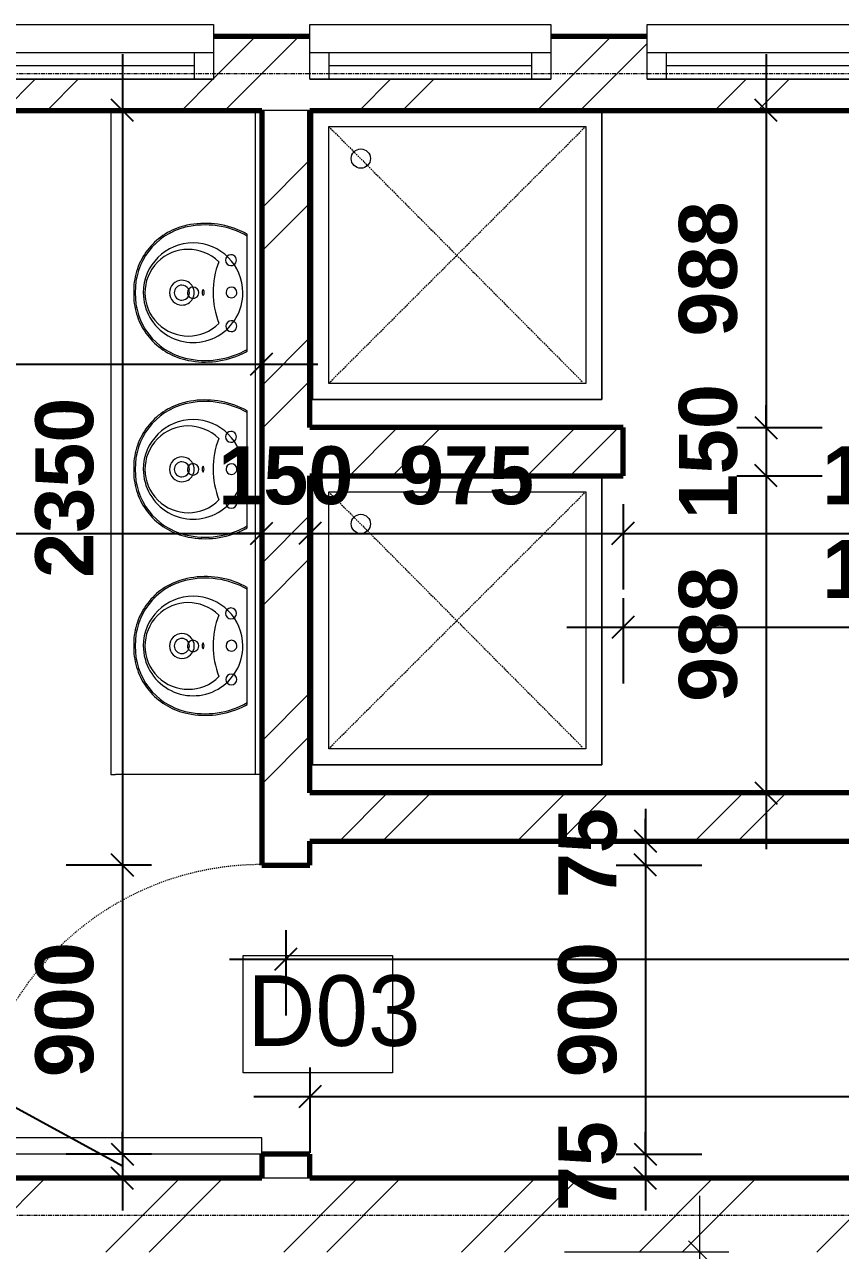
# Model space of a CAD drawing. Header units: inches. Extents: x 22 to 382261, y 22 to 371281.
# Drawn here: x 142345 to 144884, y 217997 to 221814 of the extents above; entities that cross this region are included whole.
import ezdxf

# ---------------------------------------------------------------- set-up
doc = ezdxf.new("R2010")
doc.units = ezdxf.units.IN
doc.header["$MEASUREMENT"] = 0
for name, pattern in [('Dash', [6.35, 3.175, -3.175]), ('Grid Line 1_2_', [22.225, 12.7, -3.175, 3.175, -3.175]), ('Hidden', [7.14375, 4.7625, -2.38125])]:
    doc.linetypes.add(name, pattern=pattern)
for name, color, linetype, lineweight in [('A-ANNO-DIMS', 211, 'Continuous', 9), ('A-DOOR', 31, 'Continuous', 9), ('A-DOOR-HDLN', 31, 'Dash', 9), ('A-DOOR-IDEN', 31, 'Continuous', 9), ('A-FLOR', 192, 'Continuous', 9), ('A-GLAZ', 151, 'Continuous', 9), ('A-GLAZ-SILL', 1, 'Continuous', 9), ('A-WALL', 113, 'Continuous', 9), ('A-WALL-PATT', 111, 'Continuous', 9), ('I-FURN', 30, 'Continuous', 9), ('I-WALL', 2, 'Continuous', 9), ('P-SANR-FIXT', 6, 'Continuous', 9), ('S-GRID', 1, 'Continuous', 9)]:
    doc.layers.add(name, color=color, linetype=linetype, lineweight=lineweight)
doc.styles.add('Arial_B_1', font='arialbd.ttf', dxfattribs={"height": 180.555556})
doc.styles.add('Arial_B_2', font='arialbd.ttf', dxfattribs={"height": 270.833333})
doc.styles.add('Tw Cen MT Condensed', font='TCCM____.TTF', dxfattribs={"height": 1.35})
doc.dimstyles.new('1', dxfattribs={"dimscale": 304.8, "dimtxt": 178.545395, "dimasz": 0.227865, "dimexe": 0.574147, "dimexo": 0.0625, "dimgap": 0.287073, "dimtad": 1, "dimdec": 0, "dimzin": 0, "dimdsep": 46, "dimtxsty": 'Arial_B_1', "dimblk1": 'OBLIQUE', "dimblk2": 'OBLIQUE', "dimsah": 1, "dimcen": 0.09, "dimdle": 0.574147, "dimazin": 0, "dimtfac": 1, "dimtdec": 4, "dimtix": 1, "dimtmove": 0, "dimatfit": 3, "dimfxl": 0.574147, "dimfxlon": 1, "dimtvp": 1, "dimtolj": 1, "dimtzin": 0, "dimarcsym": 2})
doc.dimstyles.new('1_1', dxfattribs={"dimscale": 304.8, "dimtxt": 178.545395, "dimasz": 0.227865, "dimexe": 0.574147, "dimexo": 0.0625, "dimgap": 0.287073, "dimtad": 1, "dimdec": 0, "dimzin": 0, "dimdsep": 46, "dimtxsty": 'Arial_B_1', "dimblk1": 'OBLIQUE', "dimblk2": 'OBLIQUE', "dimsah": 1, "dimcen": 0.09, "dimdle": 0.574147, "dimazin": 0, "dimtfac": 1, "dimtdec": 4, "dimtix": 1, "dimtmove": 1, "dimatfit": 3, "dimfxl": 0.574147, "dimfxlon": 1, "dimtvp": 1, "dimtolj": 1, "dimtzin": 0, "dimarcsym": 2})
doc.dimstyles.new('2_2', dxfattribs={"dimscale": 304.8, "dimtxt": 267.818092, "dimasz": 0.227865, "dimexe": 1.377953, "dimexo": 0.0625, "dimgap": 0.287073, "dimtad": 1, "dimdec": 0, "dimzin": 0, "dimdsep": 46, "dimtxsty": 'Arial_B_2', "dimblk1": 'OBLIQUE', "dimblk2": 'OBLIQUE', "dimsah": 1, "dimcen": 0.09, "dimdle": 0.574147, "dimazin": 0, "dimtfac": 1, "dimtdec": 4, "dimtix": 1, "dimtmove": 0, "dimatfit": 3, "dimfxl": 0.574147, "dimfxlon": 1, "dimtvp": 1, "dimtolj": 1, "dimtzin": 0, "dimlwd": 18, "dimlwe": 18, "dimarcsym": 2})
pattern_1 = [(45, (139676.7, 209538.6), (-276.592, 276.592), []), (45, (139676.7, 209957.7), (-276.592, 276.592), [])]

# ---------------------------------------------------------------- blocks, each defined once
blk = doc.blocks.new('Windows_Sgl_Plain - 750 by 600-438113-01-GROUND FLOOR DIM- PART B')
at = {"layer": 'A-GLAZ'}
for p, q in [((-375, 9.5), (375, 9.5)), ((-375, -161), (-375, 9.5)), ((375, 9.5), (-375, 9.5)), ((-315, -73.5), (-315, 9.5)), ((315, 9.5), (315, -73.5)), ((375, 9.5), (375, -161)), ((-375, -73.5), (-375, -25.5)), ((-315, -32), (315, -32)), ((375, -25.5), (375, -73.5)), ((375, -73.5), (-375, -73.5)), ((375, -161), (-375, -161))]:
    blk.add_line(p, q, dxfattribs=at)
at = {"layer": 'A-GLAZ-SILL'}
for p, q in [((-375, -161), (-375, -124.7)), ((375, -124.7), (375, -161)), ((375, -161), (-375, -161))]:
    blk.add_line(p, q, dxfattribs=at)
blk = doc.blocks.new('M_Single-Flush - 900 by 2101 DO3 LOBBY-944279-01-GROUND FLOOR DIM- PART B')
at = {"layer": 'A-DOOR', "lineweight": 18}
for p, q in [((450, -75), (399, -75)), ((399, -75), (399, -975.2)), ((450, -75), (450, -975.2)), ((450, -975.2), (399, -975.2))]:
    blk.add_line(p, q, dxfattribs=at)
at = {"layer": 'A-DOOR-HDLN'}
blk.add_arc((450, -75), 901.7, 180, 266.7576, dxfattribs=at)
blk = doc.blocks.new('Shower Tray _1_ - 900 x 1200mm Wide 2-374399-01-GROUND FLOOR DIM- PART B')
at = {"layer": 'P-SANR-FIXT'}
for p, q in [((-450, 450), (-450, -450)), ((450, 450), (-450, 450)), ((-450, -450), (-450, 450)), ((-450, 450), (450, 450)), ((450, -450), (450, 450)), ((450, 450), (450, -450)), ((-400, -400), (-400, 400)), ((-400, 400), (400, 400)), ((400, 400), (400, -400)), ((400, -400), (-400, -400)), ((-450, -450), (450, -450)), ((450, -450), (-450, -450))]:
    blk.add_line(p, q, dxfattribs=at)
at = {"layer": 'P-SANR-FIXT', "linetype": 'Hidden'}
for p, q in [((-400, -400), (400, 400)), ((-400, 400), (389.3, -394.7))]:
    blk.add_line(p, q, dxfattribs=at)
at = {"layer": 'P-SANR-FIXT'}
blk.add_circle((-300, 300), 30, dxfattribs=at)
blk = doc.blocks.new('Basins w Vanity Unit _UK_ - Basins w Vanity Unit _UK_-895317-01-GROUND FLOOR DIM- PART B')
at = {"layer": 'I-FURN'}
for p, q in [((-713.6, 0), (-713.6, -405)), ((-713.6, -20), (-713.6, 0)), ((1353.9, 0), (-713.6, 0)), ((-713.6, 0), (1353.9, 0)), ((1353.9, 0), (1353.9, -20)), ((-713.6, -455), (-713.6, -20)), ((-713.6, -20), (1353.9, -20)), ((1353.9, -20), (1353.9, -455)), ((-322.7, -45), (-323.7, -45)), ((31.4, -45), (30.4, -45)), ((227.3, -45), (226.3, -45)), ((581.4, -45), (580.4, -45)), ((777.3, -45), (776.3, -45)), ((1131.4, -45), (1130.4, -45)), ((-713.6, -405), (-713.6, -450)), ((-713.6, -450), (-713.6, -469.5)), ((-713.6, -455), (-713.6, -458.9)), ((1353.9, -470), (1353.9, -455)), ((-713.6, -458.9), (-713.6, -462.5)), ((-713.6, -462.5), (-713.6, -465.6)), ((-713.6, -465.6), (-713.6, -468)), ((-713.6, -468), (-713.6, -469.5)), ((-713.6, -469.5), (-713.6, -470)), ((-713.6, -470), (1353.9, -470))]:
    blk.add_line(p, q, dxfattribs=at)
at = {"layer": 'I-FURN', "flags": 128}
for points in [[(-328.2, -45), (-333.3, -54.5), (-337.9, -64.2), (-342.2, -74.1), (-346.1, -84.2), (-349.5, -94.4), (-352.6, -104.7), (-355.2, -115.2), (-357.4, -125.7), (-359.2, -136.3), (-360.6, -147), (-361.5, -157.7), (-362, -168.5), (-362.1, -179.3), (-361.7, -190), (-361, -200.8), (-359.7, -211.5), (-358.1, -222.1), (-356, -232.7), (-354.5, -239.2)], [(62.3, -239.2), (64.6, -228.7), (66.5, -218.1), (68, -207.5), (69, -196.7), (69.7, -186), (69.8, -175.2), (69.6, -164.4), (68.9, -153.7), (67.8, -143), (66.3, -132.3), (64.4, -121.7), (62, -111.2), (59.2, -100.8), (56, -90.5), (52.4, -80.4), (48.4, -70.4), (44, -60.6), (39.2, -50.9), (36, -45)], [(221.8, -45), (216.7, -54.5), (212.1, -64.2), (207.8, -74.1), (203.9, -84.2), (200.5, -94.4), (197.4, -104.7), (194.8, -115.2), (192.6, -125.7), (190.8, -136.3), (189.4, -147), (188.5, -157.7), (188, -168.5), (187.9, -179.3), (188.3, -190), (189, -200.8), (190.3, -211.5), (191.9, -222.1), (194, -232.7), (195.5, -239.2)], [(612.3, -239.2), (614.6, -228.7), (616.5, -218.1), (618, -207.5), (619, -196.7), (619.7, -186), (619.8, -175.2), (619.6, -164.4), (618.9, -153.7), (617.8, -143), (616.3, -132.3), (614.4, -121.7), (612, -111.2), (609.2, -100.8), (606, -90.5), (602.4, -80.4), (598.4, -70.4), (594, -60.6), (589.2, -50.9), (586, -45)], [(771.8, -45), (766.7, -54.5), (762.1, -64.2), (757.8, -74.1), (753.9, -84.2), (750.5, -94.4), (747.4, -104.7), (744.8, -115.2), (742.6, -125.7), (740.8, -136.3), (739.4, -147), (738.5, -157.7), (738, -168.5), (737.9, -179.3), (738.3, -190), (739, -200.8), (740.3, -211.5), (741.9, -222.1), (744, -232.7), (745.5, -239.2)], [(1162.3, -239.2), (1164.6, -228.7), (1166.5, -218.1), (1168, -207.5), (1169, -196.7), (1169.7, -186), (1169.8, -175.2), (1169.6, -164.4), (1168.9, -153.7), (1167.8, -143), (1166.3, -132.3), (1164.4, -121.7), (1162, -111.2), (1159.2, -100.8), (1156, -90.5), (1152.4, -80.4), (1148.4, -70.4), (1144, -60.6), (1139.2, -50.9), (1136, -45)], [(-354.5, -239.2), (-352.4, -247.3), (-350, -255.3), (-347.2, -263.1), (-344.1, -270.9), (-340.7, -278.5), (-337, -286), (-333.1, -293.3), (-328.8, -300.5), (-324.2, -307.4), (-319.4, -314.2), (-314.3, -320.8), (-309, -327.2), (-303.4, -333.4), (-297.5, -339.3), (-291.4, -345), (-285.1, -350.5), (-278.6, -355.7), (-271.9, -360.6), (-265, -365.2), (-257.9, -369.6), (-250.6, -373.7), (-243.2, -377.5), (-235.6, -381), (-227.9, -384.2), (-220.1, -387.1), (-212.2, -389.6), (-204.1, -391.9), (-196, -393.8), (-187.9, -395.4), (-179.6, -396.7), (-171.3, -397.6), (-163, -398.2), (-154.7, -398.5), (-146.4, -398.4), (-146.1, -398.4)], [(-146.1, -398.4), (-137.8, -398.5), (-129.5, -398.2), (-121.2, -397.6), (-112.9, -396.7), (-104.6, -395.4), (-96.5, -393.9), (-88.3, -391.9), (-80.3, -389.7), (-72.4, -387.1), (-64.6, -384.3), (-56.9, -381.1), (-49.3, -377.6), (-41.9, -373.8), (-34.6, -369.7), (-27.5, -365.4), (-20.6, -360.7), (-13.9, -355.8), (-7.3, -350.6), (-1, -345.2), (5.1, -339.5), (10.9, -333.5), (16.5, -327.4), (21.9, -321), (27, -314.4), (31.8, -307.6), (36.4, -300.6), (40.7, -293.5), (44.7, -286.2), (48.4, -278.7), (51.8, -271.1), (54.8, -263.3), (57.6, -255.5), (60.1, -247.5), (62.2, -239.5), (62.3, -239.2)], [(195.5, -239.2), (197.6, -247.3), (200, -255.3), (202.8, -263.1), (205.9, -270.9), (209.3, -278.5), (213, -286), (216.9, -293.3), (221.2, -300.5), (225.8, -307.4), (230.6, -314.2), (235.7, -320.8), (241, -327.2), (246.6, -333.4), (252.5, -339.3), (258.6, -345), (264.9, -350.5), (271.4, -355.7), (278.1, -360.6), (285, -365.2), (292.1, -369.6), (299.4, -373.7), (306.8, -377.5), (314.4, -381), (322.1, -384.2), (329.9, -387.1), (337.8, -389.6), (345.9, -391.9), (354, -393.8), (362.1, -395.4), (370.4, -396.7), (378.7, -397.6), (387, -398.2), (395.3, -398.5), (403.6, -398.4), (403.9, -398.4)], [(403.9, -398.4), (412.2, -398.5), (420.5, -398.2), (428.8, -397.6), (437.1, -396.7), (445.4, -395.4), (453.5, -393.9), (461.7, -391.9), (469.7, -389.7), (477.6, -387.1), (485.4, -384.3), (493.1, -381.1), (500.7, -377.6), (508.1, -373.8), (515.4, -369.7), (522.5, -365.4), (529.4, -360.7), (536.1, -355.8), (542.7, -350.6), (549, -345.2), (555.1, -339.5), (560.9, -333.5), (566.5, -327.4), (571.9, -321), (577, -314.4), (581.8, -307.6), (586.4, -300.6), (590.7, -293.5), (594.7, -286.2), (598.4, -278.7), (601.8, -271.1), (604.8, -263.3), (607.6, -255.5), (610.1, -247.5), (612.2, -239.5), (612.3, -239.2)], [(745.5, -239.2), (747.6, -247.3), (750, -255.3), (752.8, -263.1), (755.9, -270.9), (759.3, -278.5), (763, -286), (766.9, -293.3), (771.2, -300.5), (775.8, -307.4), (780.6, -314.2), (785.7, -320.8), (791, -327.2), (796.6, -333.4), (802.5, -339.3), (808.6, -345), (814.9, -350.5), (821.4, -355.7), (828.1, -360.6), (835, -365.2), (842.1, -369.6), (849.4, -373.7), (856.8, -377.5), (864.4, -381), (872.1, -384.2), (879.9, -387.1), (887.8, -389.6), (895.9, -391.9), (904, -393.8), (912.1, -395.4), (920.4, -396.7), (928.7, -397.6), (937, -398.2), (945.3, -398.5), (953.6, -398.4), (953.9, -398.4)], [(953.9, -398.4), (962.2, -398.5), (970.5, -398.2), (978.8, -397.6), (987.1, -396.7), (995.4, -395.4), (1003.5, -393.9), (1011.7, -391.9), (1019.7, -389.7), (1027.6, -387.1), (1035.4, -384.3), (1043.1, -381.1), (1050.7, -377.6), (1058.1, -373.8), (1065.4, -369.7), (1072.5, -365.4), (1079.4, -360.7), (1086.1, -355.8), (1092.7, -350.6), (1099, -345.2), (1105.1, -339.5), (1110.9, -333.5), (1116.5, -327.4), (1121.9, -321), (1127, -314.4), (1131.8, -307.6), (1136.4, -300.6), (1140.7, -293.5), (1144.7, -286.2), (1148.4, -278.7), (1151.8, -271.1), (1154.8, -263.3), (1157.6, -255.5), (1160.1, -247.5), (1162.2, -239.5), (1162.3, -239.2)]]:
    blk.add_lwpolyline(points, dxfattribs=at)
at = {"layer": 'I-FURN'}
for centre, radius, start, end in [((-92.8, -175.8), 264.4, 150.3649, 193.6351), ((-146.1, -213.6), 155, 90, 270), ((-146.1, -213.6), 155, 270, 90), ((-199.5, -175.8), 264.4, 346.3649, 29.6351), ((457.2, -175.8), 264.4, 150.3649, 193.6351), ((403.9, -213.6), 155, 90, 270), ((403.9, -213.6), 155, 270, 90), ((350.5, -175.8), 264.4, 346.3649, 29.6351), ((1007.2, -175.8), 264.4, 150.3649, 193.6351), ((953.9, -213.6), 155, 90, 270), ((953.9, -213.6), 155, 270, 90), ((900.5, -175.8), 264.4, 346.3649, 29.6351), ((-146.1, -213.6), 17.7, 90, 270), ((-146.1, -213.6), 17.7, 270, 90), ((403.9, -213.6), 17.7, 90, 270), ((403.9, -213.6), 17.7, 270, 90), ((953.9, -213.6), 17.7, 90, 270), ((953.9, -213.6), 17.7, 270, 90), ((-152, -190.1), 203.5, 193.6351, 271.6558), ((-140.3, -190.1), 203.5, 268.3442, 346.3649), ((398, -190.1), 203.5, 193.6351, 271.6558), ((409.7, -190.1), 203.5, 268.3442, 346.3649), ((948, -190.1), 203.5, 193.6351, 271.6558), ((959.7, -190.1), 203.5, 268.3442, 346.3649), ((-152, -190.1), 203.5, 205.1998, 208.0785), ((-140.3, -190.1), 203.5, 331.9223, 334.8009), ((398, -190.1), 203.5, 205.1998, 208.0785), ((409.7, -190.1), 203.5, 331.9223, 334.8009), ((948, -190.1), 203.5, 205.1998, 208.0785), ((959.7, -190.1), 203.5, 331.9223, 334.8009), ((-152, -190.1), 203.5, 231.2065, 234.0851), ((-140.3, -190.1), 203.5, 305.9156, 308.7943), ((398, -190.1), 203.5, 231.2065, 234.0851), ((409.7, -190.1), 203.5, 305.9156, 308.7943), ((948, -190.1), 203.5, 231.2065, 234.0851), ((959.7, -190.1), 203.5, 305.9156, 308.7943), ((-152, -190.1), 203.5, 257.2131, 260.0918), ((-140.3, -190.1), 203.5, 279.909, 282.7876), ((398, -190.1), 203.5, 257.2131, 260.0918), ((409.7, -190.1), 203.5, 279.909, 282.7876), ((948, -190.1), 203.5, 257.2131, 260.0918), ((959.7, -190.1), 203.5, 279.909, 282.7876)]:
    blk.add_arc(centre, radius, start, end, dxfattribs=at)
for points, knots in [([(-323.7, -45), (-324.3, -45), (-325.3, -45), (-326.4, -45), (-327.2, -45), (-327.7, -45), (-328, -45), (-328.1, -45), (-328.1, -45)], [-1, -1, -1, -1, -0.75, -0.625, -0.5, -0.375, -0.3125, -0.25, -0.25, -0.25, -0.25]), ([(35.9, -45), (35.8, -45), (35.7, -45), (35.4, -45), (34.9, -45), (34.2, -45), (33, -45), (32, -45), (31.4, -45)], [-0.75, -0.75, -0.75, -0.75, -0.6875, -0.625, -0.5, -0.375, -0.25, 0, 0, 0, 0]), ([(226.3, -45), (225.7, -45), (224.7, -45), (223.6, -45), (222.8, -45), (222.3, -45), (222, -45), (221.9, -45), (221.9, -45)], [-1, -1, -1, -1, -0.75, -0.625, -0.5, -0.375, -0.3125, -0.25, -0.25, -0.25, -0.25]), ([(585.9, -45), (585.8, -45), (585.7, -45), (585.4, -45), (584.9, -45), (584.2, -45), (583, -45), (582, -45), (581.4, -45)], [-0.75, -0.75, -0.75, -0.75, -0.6875, -0.625, -0.5, -0.375, -0.25, 0, 0, 0, 0]), ([(776.3, -45), (775.7, -45), (774.7, -45), (773.6, -45), (772.8, -45), (772.3, -45), (772, -45), (771.9, -45), (771.9, -45)], [-1, -1, -1, -1, -0.75, -0.625, -0.5, -0.375, -0.3125, -0.25, -0.25, -0.25, -0.25]), ([(1135.9, -45), (1135.8, -45), (1135.7, -45), (1135.4, -45), (1134.9, -45), (1134.2, -45), (1133, -45), (1132, -45), (1131.4, -45)], [-0.75, -0.75, -0.75, -0.75, -0.6875, -0.625, -0.5, -0.375, -0.25, 0, 0, 0, 0]), ([(-146.1, -394.4), (-146.1, -395), (-146.1, -396.3), (-146.1, -397.7), (-146.1, -398.3), (-146.1, -398.4), (-146.1, -398.4)], [-1, -1, -1, -1, -0.75, -0.5, -0.25, -0.1429354, -0.1429354, -0.1429354, -0.1429354]), ([(403.9, -394.4), (403.9, -395), (403.9, -396.3), (403.9, -397.7), (403.9, -398.3), (403.9, -398.4), (403.9, -398.4)], [-1, -1, -1, -1, -0.75, -0.5, -0.25, -0.1429354, -0.1429354, -0.1429354, -0.1429354]), ([(953.9, -394.4), (953.9, -395), (953.9, -396.3), (953.9, -397.7), (953.9, -398.3), (953.9, -398.4), (953.9, -398.4)], [-1, -1, -1, -1, -0.75, -0.5, -0.25, -0.1429354, -0.1429354, -0.1429354, -0.1429354])]:
    blk.add_open_spline(points, degree=3, knots=knots, dxfattribs=at)
for points in [[(-146.1, -398.4), (-146.1, -398.4), (-146.1, -398.4), (-146.1, -398.3)], [(403.9, -398.4), (403.9, -398.4), (403.9, -398.4), (403.9, -398.3)], [(953.9, -398.4), (953.9, -398.4), (953.9, -398.4), (953.9, -398.3)]]:
    blk.add_open_spline(points, degree=3, dxfattribs=at)
at = {"layer": 'P-SANR-FIXT'}
for p, q in [((35.9, -45), (-325.2, -45)), ((585.9, -45), (224.8, -45)), ((1135.9, -45), (774.8, -45))]:
    blk.add_line(p, q, dxfattribs=at)
for centre, radius, start, end in [((-247.4, -95.7), 17, 360, 180), ((-247.4, -95.7), 17, 180, 360), ((-146.9, -94.2), 16.8, 90, 270), ((-146.9, -94.2), 16.8, 270, 90), ((-41.8, -94.7), 17, 360, 180), ((-41.8, -94.7), 17, 180, 360), ((302.6, -95.7), 17, 360, 180), ((302.6, -95.7), 17, 180, 360), ((403.1, -94.2), 16.8, 90, 270), ((403.1, -94.2), 16.8, 270, 90), ((508.2, -94.7), 17, 0, 180), ((508.2, -94.7), 17, 180, 360), ((852.6, -95.7), 17, 0, 180), ((852.6, -95.7), 17, 180, 360), ((953.1, -94.2), 16.8, 90, 270), ((953.1, -94.2), 16.8, 270, 90), ((1058.2, -94.7), 17, 0, 180), ((1058.2, -94.7), 17, 180, 360), ((-146.1, -228.6), 135, 135.4629, 45.0556), ((-147.7, 115.3), 266.6, 249.1986, 291.3199), ((403.9, -228.6), 135, 135.4629, 45.0556), ((402.3, 115.3), 266.6, 249.1986, 291.3199), ((953.9, -228.6), 135, 135.4629, 45.0556), ((952.3, 115.3), 266.6, 249.1986, 291.3199), ((-146.1, -248.6), 38.6, 360, 180), ((-146.1, -248.6), 23.5, 360, 180), ((403.9, -248.6), 38.6, 360, 180), ((403.9, -248.6), 23.5, 360, 180), ((953.9, -248.6), 38.6, 0, 180), ((953.9, -248.6), 23.5, 0, 180), ((-146.1, -248.6), 38.6, 180, 360), ((-146.1, -248.6), 23.5, 180, 360), ((403.9, -248.6), 38.6, 180, 360), ((403.9, -248.6), 23.5, 180, 360), ((953.9, -248.6), 38.6, 180, 360), ((953.9, -248.6), 23.5, 180, 0)]:
    blk.add_arc(centre, radius, start, end, dxfattribs=at)
for centre, major_axis, start_param, end_param in [((-146.6, -182.4), (-9.08, 0), 3.141593, 6.283185), ((-146.6, -182.4), (9.08, 0), 3.141593, 6.283185), ((403.4, -182.4), (9.08, 0), 0, 3.141593), ((403.4, -182.4), (9.08, 0), 3.141593, 6.283185), ((953.4, -182.4), (9.08, 0), 0, 3.141593), ((953.4, -182.4), (9.08, 0), 3.141593, 6.283185)]:
    blk.add_ellipse(centre, major_axis=major_axis, ratio=0.332108, start_param=start_param, end_param=end_param, dxfattribs=at)
blk = doc.blocks.new('_Oblique')
at = {"color": 0, "linetype": 'ByBlock', "lineweight": -2}
blk.add_line((-0.5, -0.5), (0.5, 0.5), dxfattribs=at)
blk = doc.blocks.new('*D4798')
at = {"layer": 'A-ANNO-DIMS', "color": 0, "lineweight": -2, "transparency": 16777216}
for p, q in [((140312.9, 220847.8), (140312.9, 220581.9)), ((143082.9, 220847.8), (143082.9, 220581.9)), ((140137.9, 220756.9), (143257.9, 220756.9))]:
    blk.add_line(p, q, dxfattribs=at)
at = {"layer": 'Defpoints', "color": 0, "transparency": 16777216}
for p in [(140312.9, 220866.9), (143082.9, 220866.9), (143082.9, 220756.9)]:
    blk.add_point(p, dxfattribs=at)
at = {"layer": 'A-ANNO-DIMS', "color": 0, "lineweight": -2, "transparency": 16777216, "xscale": 69.45312499999999, "yscale": 69.45312499999999, "zscale": 69.45312499999999, "rotation": 180}
blk.add_blockref('_Oblique', (140312.9, 220756.9), dxfattribs=at)
at = {"layer": 'A-ANNO-DIMS', "color": 0, "lineweight": -2, "transparency": 16777216, "xscale": 69.45312499999999, "yscale": 69.45312499999999, "zscale": 69.45312499999999}
blk.add_blockref('_Oblique', (143082.9, 220756.9), dxfattribs=at)
at = {"layer": 'A-ANNO-DIMS', "color": 0, "transparency": 16777216, "insert": (141697.9, 220936.6), "char_height": 180.56, "width": 410.436, "attachment_point": 5, "style": 'Arial_B_1'}
blk.add_mtext('\\A1;2770', dxfattribs=at)
blk = doc.blocks.new('*D4799')
at = {"layer": 'A-ANNO-DIMS', "color": 0, "lineweight": -2, "transparency": 16777216}
for p, q in [((144207.9, 220028.5), (144207.9, 219762.6)), ((146007.9, 220028.5), (146007.9, 219762.6)), ((144032.9, 219937.6), (146182.9, 219937.6))]:
    blk.add_line(p, q, dxfattribs=at)
at = {"layer": 'Defpoints', "color": 0, "transparency": 16777216}
for p in [(144207.9, 220047.6), (146007.9, 220047.6), (146007.9, 219937.6)]:
    blk.add_point(p, dxfattribs=at)
at = {"layer": 'A-ANNO-DIMS', "color": 0, "lineweight": -2, "transparency": 16777216, "xscale": 69.45312499999999, "yscale": 69.45312499999999, "zscale": 69.45312499999999, "rotation": 180}
blk.add_blockref('_Oblique', (144207.9, 219937.6), dxfattribs=at)
at = {"layer": 'A-ANNO-DIMS', "color": 0, "lineweight": -2, "transparency": 16777216, "xscale": 69.45312499999999, "yscale": 69.45312499999999, "zscale": 69.45312499999999}
blk.add_blockref('_Oblique', (146007.9, 219937.6), dxfattribs=at)
at = {"layer": 'A-ANNO-DIMS', "color": 0, "transparency": 16777216, "insert": (145107.9, 220117.3), "char_height": 180.56, "width": 410.436, "attachment_point": 5, "style": 'Arial_B_1'}
blk.add_mtext('\\A1;1800', dxfattribs=at)
blk = doc.blocks.new('*D4837')
at = {"layer": 'A-ANNO-DIMS', "color": 0, "lineweight": 18, "transparency": 16777216}
for p, q in [((144445.8, 218166.8), (144445.8, 215421.8)), ((144536.7, 217991.8), (144025.8, 217991.8)), ((144536.7, 215596.8), (144025.8, 215596.8))]:
    blk.add_line(p, q, dxfattribs=at)
at = {"layer": 'Defpoints', "color": 0, "transparency": 16777216}
for p in [(144555.8, 217991.8), (144445.8, 215596.8), (144555.8, 215596.8)]:
    blk.add_point(p, dxfattribs=at)
at = {"layer": 'A-ANNO-DIMS', "color": 0, "lineweight": 18, "transparency": 16777216, "xscale": 69.45312499999999, "yscale": 69.45312499999999, "zscale": 69.45312499999999}
for p, rotation in [((144445.8, 217991.8), 90), ((144445.8, 215596.8), 270)]:
    blk.add_blockref('_Oblique', p, dxfattribs=dict(at, rotation=rotation))
at = {"layer": 'A-ANNO-DIMS', "color": 0, "lineweight": 18, "transparency": 16777216, "insert": (144219.9, 216794.3), "char_height": 270.83, "width": 615.654, "attachment_point": 5, "rotation": 90, "style": 'Arial_B_2'}
blk.add_mtext('\\A1;2395', dxfattribs=at)
blk = doc.blocks.new('M_Door Tag1 - M_Door Tag 2-910938-01-GROUND FLOOR DIM- PART B')
at = {"layer": 'A-DOOR-IDEN'}
for p, q in [((-1.206, 1.536), (3.019, 1.536)), ((-1.206, -1.791), (-1.206, 1.536)), ((3.019, 1.536), (3.019, -1.791)), ((3.019, -1.791), (-1.206, -1.791))]:
    blk.add_line(p, q, dxfattribs=at)
blk = doc.blocks.new('*D4716')
at = {"layer": 'A-ANNO-DIMS', "color": 0, "lineweight": -2, "transparency": 16777216}
for p, q in [((140312.9, 220320.7), (140312.9, 220054.8)), ((143082.9, 220320.7), (143082.9, 220054.8)), ((140137.9, 220229.8), (143257.9, 220229.8))]:
    blk.add_line(p, q, dxfattribs=at)
at = {"layer": 'Defpoints', "color": 0, "transparency": 16777216}
for p in [(140312.9, 220339.8), (143082.9, 220339.8), (143082.9, 220229.8)]:
    blk.add_point(p, dxfattribs=at)
at = {"layer": 'A-ANNO-DIMS', "color": 0, "lineweight": -2, "transparency": 16777216, "xscale": 69.45312499999999, "yscale": 69.45312499999999, "zscale": 69.45312499999999, "rotation": 180}
blk.add_blockref('_Oblique', (140312.9, 220229.8), dxfattribs=at)
at = {"layer": 'A-ANNO-DIMS', "color": 0, "lineweight": -2, "transparency": 16777216, "xscale": 69.45312499999999, "yscale": 69.45312499999999, "zscale": 69.45312499999999}
blk.add_blockref('_Oblique', (143082.9, 220229.8), dxfattribs=at)
at = {"layer": 'A-ANNO-DIMS', "color": 0, "transparency": 16777216, "insert": (141697.9, 220409.4), "char_height": 180.56, "width": 410.436, "attachment_point": 5, "style": 'Arial_B_1'}
blk.add_mtext('\\A1;2770', dxfattribs=at)
blk = doc.blocks.new('*D4717')
at = {"layer": 'A-ANNO-DIMS', "color": 0, "lineweight": -2, "transparency": 16777216}
for p, q in [((143082.9, 220320.7), (143082.9, 220054.8)), ((143232.9, 220320.7), (143232.9, 220054.8)), ((143082.9, 220229.8), (143013.4, 220229.8)), ((143082.9, 220229.8), (143232.9, 220229.8)), ((143232.9, 220229.8), (143302.3, 220229.8))]:
    blk.add_line(p, q, dxfattribs=at)
at = {"layer": 'Defpoints', "color": 0, "transparency": 16777216}
for p in [(143082.9, 220339.8), (143232.9, 220339.8), (143232.9, 220229.8)]:
    blk.add_point(p, dxfattribs=at)
at = {"layer": 'A-ANNO-DIMS', "color": 0, "lineweight": -2, "transparency": 16777216, "xscale": 69.45312499999999, "yscale": 69.45312499999999, "zscale": 69.45312499999999}
blk.add_blockref('_Oblique', (143082.9, 220229.8), dxfattribs=at)
at = {"layer": 'A-ANNO-DIMS', "color": 0, "lineweight": -2, "transparency": 16777216, "xscale": 69.45312499999999, "yscale": 69.45312499999999, "zscale": 69.45312499999999, "rotation": 180}
blk.add_blockref('_Oblique', (143232.9, 220229.8), dxfattribs=at)
at = {"layer": 'A-ANNO-DIMS', "color": 0, "transparency": 16777216, "insert": (143157.9, 220409.4), "char_height": 180.56, "width": 307.827, "attachment_point": 5, "style": 'Arial_B_1'}
blk.add_mtext('\\A1;150', dxfattribs=at)
blk = doc.blocks.new('*D4718')
at = {"layer": 'A-ANNO-DIMS', "color": 0, "lineweight": -2, "transparency": 16777216}
for p, q in [((143232.9, 220320.7), (143232.9, 220054.8)), ((144207.9, 220320.7), (144207.9, 220054.8)), ((143057.9, 220229.8), (144382.9, 220229.8))]:
    blk.add_line(p, q, dxfattribs=at)
at = {"layer": 'Defpoints', "color": 0, "transparency": 16777216}
for p in [(143232.9, 220339.8), (144207.9, 220339.8), (144207.9, 220229.8)]:
    blk.add_point(p, dxfattribs=at)
at = {"layer": 'A-ANNO-DIMS', "color": 0, "lineweight": -2, "transparency": 16777216, "xscale": 69.45312499999999, "yscale": 69.45312499999999, "zscale": 69.45312499999999, "rotation": 180}
blk.add_blockref('_Oblique', (143232.9, 220229.8), dxfattribs=at)
at = {"layer": 'A-ANNO-DIMS', "color": 0, "lineweight": -2, "transparency": 16777216, "xscale": 69.45312499999999, "yscale": 69.45312499999999, "zscale": 69.45312499999999}
blk.add_blockref('_Oblique', (144207.9, 220229.8), dxfattribs=at)
at = {"layer": 'A-ANNO-DIMS', "color": 0, "transparency": 16777216, "insert": (143720.4, 220409.5), "char_height": 180.56, "width": 307.827, "attachment_point": 5, "style": 'Arial_B_1'}
blk.add_mtext('\\A1;975', dxfattribs=at)
blk = doc.blocks.new('*D4719')
at = {"layer": 'A-ANNO-DIMS', "color": 0, "lineweight": -2, "transparency": 16777216}
for p, q in [((144207.9, 220320.7), (144207.9, 220054.8)), ((146007.9, 220320.7), (146007.9, 220054.8)), ((144032.9, 220229.8), (146182.9, 220229.8))]:
    blk.add_line(p, q, dxfattribs=at)
at = {"layer": 'Defpoints', "color": 0, "transparency": 16777216}
for p in [(144207.9, 220339.8), (146007.9, 220339.8), (146007.9, 220229.8)]:
    blk.add_point(p, dxfattribs=at)
at = {"layer": 'A-ANNO-DIMS', "color": 0, "lineweight": -2, "transparency": 16777216, "xscale": 69.45312499999999, "yscale": 69.45312499999999, "zscale": 69.45312499999999, "rotation": 180}
blk.add_blockref('_Oblique', (144207.9, 220229.8), dxfattribs=at)
at = {"layer": 'A-ANNO-DIMS', "color": 0, "lineweight": -2, "transparency": 16777216, "xscale": 69.45312499999999, "yscale": 69.45312499999999, "zscale": 69.45312499999999}
blk.add_blockref('_Oblique', (146007.9, 220229.8), dxfattribs=at)
at = {"layer": 'A-ANNO-DIMS', "color": 0, "transparency": 16777216, "insert": (145107.9, 220409.5), "char_height": 180.56, "width": 410.436, "attachment_point": 5, "style": 'Arial_B_1'}
blk.add_mtext('\\A1;1800', dxfattribs=at)
blk = doc.blocks.new('*D4726')
at = {"layer": 'A-ANNO-DIMS', "color": 0, "lineweight": -2, "transparency": 16777216}
for p, q in [((144652.7, 221721.8), (144652.7, 220384.3)), ((144743.7, 221546.8), (144477.7, 221546.8)), ((144561.8, 220559.3), (144827.7, 220559.3))]:
    blk.add_line(p, q, dxfattribs=at)
at = {"layer": 'Defpoints', "color": 0, "transparency": 16777216}
for p in [(144762.7, 221546.8), (144542.7, 220559.3), (144652.7, 220559.3)]:
    blk.add_point(p, dxfattribs=at)
at = {"layer": 'A-ANNO-DIMS', "color": 0, "lineweight": -2, "transparency": 16777216, "xscale": 69.45312499999999, "yscale": 69.45312499999999, "zscale": 69.45312499999999}
for p, rotation in [((144652.7, 221546.8), 90), ((144652.7, 220559.3), 270)]:
    blk.add_blockref('_Oblique', p, dxfattribs=dict(at, rotation=rotation))
at = {"layer": 'A-ANNO-DIMS', "color": 0, "transparency": 16777216, "insert": (144473, 221053), "char_height": 180.56, "width": 307.827, "attachment_point": 5, "rotation": 90, "style": 'Arial_B_1'}
blk.add_mtext('\\A1;988', dxfattribs=at)
blk = doc.blocks.new('*D4727')
at = {"layer": 'A-ANNO-DIMS', "color": 0, "lineweight": -2, "transparency": 16777216}
for p, q in [((144652.7, 220559.3), (144652.7, 220628.7)), ((144561.8, 220559.3), (144827.7, 220559.3)), ((144652.7, 220559.3), (144652.7, 220409.3)), ((144561.8, 220409.3), (144827.7, 220409.3)), ((144652.7, 220409.3), (144652.7, 220339.8))]:
    blk.add_line(p, q, dxfattribs=at)
at = {"layer": 'Defpoints', "color": 0, "transparency": 16777216}
for p in [(144542.7, 220559.3), (144542.7, 220409.3), (144652.7, 220409.3)]:
    blk.add_point(p, dxfattribs=at)
at = {"layer": 'A-ANNO-DIMS', "color": 0, "lineweight": -2, "transparency": 16777216, "xscale": 69.45312499999999, "yscale": 69.45312499999999, "zscale": 69.45312499999999}
for p, rotation in [((144652.7, 220559.3), 270), ((144652.7, 220409.3), 90)]:
    blk.add_blockref('_Oblique', p, dxfattribs=dict(at, rotation=rotation))
at = {"layer": 'A-ANNO-DIMS', "color": 0, "transparency": 16777216, "insert": (144473, 220484.3), "char_height": 180.56, "width": 307.827, "attachment_point": 5, "rotation": 90, "style": 'Arial_B_1'}
blk.add_mtext('\\A1;150', dxfattribs=at)
blk = doc.blocks.new('*D4728')
at = {"layer": 'A-ANNO-DIMS', "color": 0, "lineweight": -2, "transparency": 16777216}
for p, q in [((144652.7, 220584.3), (144652.7, 219246.8)), ((144561.8, 220409.3), (144827.7, 220409.3)), ((144743.7, 219421.8), (144477.7, 219421.8))]:
    blk.add_line(p, q, dxfattribs=at)
at = {"layer": 'Defpoints', "color": 0, "transparency": 16777216}
for p in [(144542.7, 220409.3), (144652.7, 219421.8), (144762.7, 219421.8)]:
    blk.add_point(p, dxfattribs=at)
at = {"layer": 'A-ANNO-DIMS', "color": 0, "lineweight": -2, "transparency": 16777216, "xscale": 69.45312499999999, "yscale": 69.45312499999999, "zscale": 69.45312499999999}
for p, rotation in [((144652.7, 220409.3), 90), ((144652.7, 219421.8), 270)]:
    blk.add_blockref('_Oblique', p, dxfattribs=dict(at, rotation=rotation))
at = {"layer": 'A-ANNO-DIMS', "color": 0, "transparency": 16777216, "insert": (144473, 219915.5), "char_height": 180.56, "width": 307.827, "attachment_point": 5, "rotation": 90, "style": 'Arial_B_1'}
blk.add_mtext('\\A1;988', dxfattribs=at)
blk = doc.blocks.new('*D4734')
at = {"layer": 'A-ANNO-DIMS', "color": 0, "lineweight": -2, "transparency": 16777216}
for p, q in [((143157.9, 218994.8), (143157.9, 218728.9)), ((149057.9, 218994.8), (149057.9, 218728.9)), ((142982.9, 218903.9), (149232.9, 218903.9))]:
    blk.add_line(p, q, dxfattribs=at)
at = {"layer": 'Defpoints', "color": 0, "transparency": 16777216}
for p in [(143157.9, 219013.9), (149057.9, 219013.9), (149057.9, 218903.9)]:
    blk.add_point(p, dxfattribs=at)
at = {"layer": 'A-ANNO-DIMS', "color": 0, "lineweight": -2, "transparency": 16777216, "xscale": 69.45312499999999, "yscale": 69.45312499999999, "zscale": 69.45312499999999, "rotation": 180}
blk.add_blockref('_Oblique', (143157.9, 218903.9), dxfattribs=at)
at = {"layer": 'A-ANNO-DIMS', "color": 0, "lineweight": -2, "transparency": 16777216, "xscale": 69.45312499999999, "yscale": 69.45312499999999, "zscale": 69.45312499999999}
blk.add_blockref('_Oblique', (149057.9, 218903.9), dxfattribs=at)
at = {"layer": 'A-ANNO-DIMS', "color": 0, "transparency": 16777216, "insert": (146107.9, 219083.6), "char_height": 180.56, "width": 410.436, "attachment_point": 5, "style": 'Arial_B_1'}
blk.add_mtext('\\A1;5900', dxfattribs=at)
blk = doc.blocks.new('*D4740')
at = {"layer": 'A-ANNO-DIMS', "color": 0, "lineweight": -2, "transparency": 16777216}
for p, q in [((144277.4, 219271.8), (144277.4, 219341.2)), ((144368.4, 219271.8), (144102.4, 219271.8)), ((144277.4, 219271.8), (144277.4, 219196.8)), ((144186.5, 219196.8), (144452.4, 219196.8)), ((144277.4, 219196.8), (144277.4, 219127.3))]:
    blk.add_line(p, q, dxfattribs=at)
at = {"layer": 'Defpoints', "color": 0, "transparency": 16777216}
for p in [(144387.4, 219271.8), (144167.4, 219196.8), (144277.4, 219196.8)]:
    blk.add_point(p, dxfattribs=at)
at = {"layer": 'A-ANNO-DIMS', "color": 0, "lineweight": -2, "transparency": 16777216, "xscale": 69.45312499999999, "yscale": 69.45312499999999, "zscale": 69.45312499999999}
for p, rotation in [((144277.4, 219271.8), 270), ((144277.4, 219196.8), 90)]:
    blk.add_blockref('_Oblique', p, dxfattribs=dict(at, rotation=rotation))
at = {"layer": 'A-ANNO-DIMS', "color": 0, "transparency": 16777216, "insert": (144098.1, 219234.3), "char_height": 180.56, "width": 205.651, "attachment_point": 5, "rotation": 90, "style": 'Arial_B_1'}
blk.add_mtext('\\A1;75', dxfattribs=at)
blk = doc.blocks.new('*D4741')
at = {"layer": 'A-ANNO-DIMS', "color": 0, "lineweight": -2, "transparency": 16777216}
for p, q in [((144277.4, 219371.8), (144277.4, 218121.8)), ((144186.5, 219196.8), (144452.4, 219196.8)), ((144186.5, 218296.8), (144452.4, 218296.8))]:
    blk.add_line(p, q, dxfattribs=at)
at = {"layer": 'Defpoints', "color": 0, "transparency": 16777216}
for p in [(144167.4, 219196.8), (144167.4, 218296.8), (144277.4, 218296.8)]:
    blk.add_point(p, dxfattribs=at)
at = {"layer": 'A-ANNO-DIMS', "color": 0, "lineweight": -2, "transparency": 16777216, "xscale": 69.45312499999999, "yscale": 69.45312499999999, "zscale": 69.45312499999999}
for p, rotation in [((144277.4, 219196.8), 90), ((144277.4, 218296.8), 270)]:
    blk.add_blockref('_Oblique', p, dxfattribs=dict(at, rotation=rotation))
at = {"layer": 'A-ANNO-DIMS', "color": 0, "transparency": 16777216, "insert": (144097.7, 218746.8), "char_height": 180.56, "width": 308.477, "attachment_point": 5, "rotation": 90, "style": 'Arial_B_1'}
blk.add_mtext('\\A1;900', dxfattribs=at)
blk = doc.blocks.new('*D4742')
at = {"layer": 'A-ANNO-DIMS', "color": 0, "lineweight": -2, "transparency": 16777216}
for p, q in [((144277.4, 218296.8), (144277.4, 218366.2)), ((144186.5, 218296.8), (144452.4, 218296.8)), ((144277.4, 218296.8), (144277.4, 218221.8)), ((144368.4, 218221.8), (144102.4, 218221.8)), ((144277.4, 218221.8), (144277.4, 218152.3))]:
    blk.add_line(p, q, dxfattribs=at)
at = {"layer": 'Defpoints', "color": 0, "transparency": 16777216}
for p in [(144167.4, 218296.8), (144277.4, 218221.8), (144387.4, 218221.8)]:
    blk.add_point(p, dxfattribs=at)
at = {"layer": 'A-ANNO-DIMS', "color": 0, "lineweight": -2, "transparency": 16777216, "xscale": 69.45312499999999, "yscale": 69.45312499999999, "zscale": 69.45312499999999}
for p, rotation in [((144277.4, 218296.8), 270), ((144277.4, 218221.8), 90)]:
    blk.add_blockref('_Oblique', p, dxfattribs=dict(at, rotation=rotation))
at = {"layer": 'A-ANNO-DIMS', "color": 0, "transparency": 16777216, "insert": (144098.1, 218259.3), "char_height": 180.56, "width": 205.651, "attachment_point": 5, "rotation": 90, "style": 'Arial_B_1'}
blk.add_mtext('\\A1;75', dxfattribs=at)
blk = doc.blocks.new('*D4744')
at = {"layer": 'A-ANNO-DIMS', "color": 0, "lineweight": -2, "transparency": 16777216}
for p, q in [((153567.9, 218385), (153567.9, 218651)), ((143232.9, 218566.9), (143232.9, 218301)), ((143057.9, 218476), (153742.9, 218476))]:
    blk.add_line(p, q, dxfattribs=at)
at = {"layer": 'Defpoints', "color": 0, "transparency": 16777216}
for p in [(143232.9, 218586), (153567.9, 218476), (153567.9, 218366)]:
    blk.add_point(p, dxfattribs=at)
at = {"layer": 'A-ANNO-DIMS', "color": 0, "lineweight": -2, "transparency": 16777216, "xscale": 69.45312499999999, "yscale": 69.45312499999999, "zscale": 69.45312499999999, "rotation": 180}
blk.add_blockref('_Oblique', (143232.9, 218476), dxfattribs=at)
at = {"layer": 'A-ANNO-DIMS', "color": 0, "lineweight": -2, "transparency": 16777216, "xscale": 69.45312499999999, "yscale": 69.45312499999999, "zscale": 69.45312499999999}
blk.add_blockref('_Oblique', (153567.9, 218476), dxfattribs=at)
at = {"layer": 'A-ANNO-DIMS', "color": 0, "transparency": 16777216, "insert": (148400.4, 218655.7), "char_height": 180.56, "width": 513.045, "attachment_point": 5, "style": 'Arial_B_1'}
blk.add_mtext('\\A1;10335', dxfattribs=at)
blk = doc.blocks.new('*D4745')
at = {"layer": 'A-ANNO-DIMS', "color": 0, "lineweight": -2, "transparency": 16777216}
for p, q in [((142649.4, 221721.8), (142649.4, 219021.8)), ((142740.3, 221546.8), (142474.4, 221546.8)), ((142740.3, 219196.8), (142474.4, 219196.8))]:
    blk.add_line(p, q, dxfattribs=at)
at = {"layer": 'Defpoints', "color": 0, "transparency": 16777216}
for p in [(142759.4, 221546.8), (142649.4, 219196.8), (142759.4, 219196.8)]:
    blk.add_point(p, dxfattribs=at)
at = {"layer": 'A-ANNO-DIMS', "color": 0, "lineweight": -2, "transparency": 16777216, "xscale": 69.45312499999999, "yscale": 69.45312499999999, "zscale": 69.45312499999999}
for p, rotation in [((142649.4, 221546.8), 90), ((142649.4, 219196.8), 270)]:
    blk.add_blockref('_Oblique', p, dxfattribs=dict(at, rotation=rotation))
at = {"layer": 'A-ANNO-DIMS', "color": 0, "transparency": 16777216, "insert": (142469.7, 220371.8), "char_height": 180.56, "width": 410.436, "attachment_point": 5, "rotation": 90, "style": 'Arial_B_1'}
blk.add_mtext('\\A1;2350', dxfattribs=at)
blk = doc.blocks.new('*D4746')
at = {"layer": 'A-ANNO-DIMS', "color": 0, "lineweight": -2, "transparency": 16777216}
for p, q in [((142649.4, 219371.8), (142649.4, 218121.8)), ((142740.3, 219196.8), (142474.4, 219196.8)), ((142740.3, 218296.8), (142474.4, 218296.8))]:
    blk.add_line(p, q, dxfattribs=at)
at = {"layer": 'Defpoints', "color": 0, "transparency": 16777216}
for p in [(142759.4, 219196.8), (142649.4, 218296.8), (142759.4, 218296.8)]:
    blk.add_point(p, dxfattribs=at)
at = {"layer": 'A-ANNO-DIMS', "color": 0, "lineweight": -2, "transparency": 16777216, "xscale": 69.45312499999999, "yscale": 69.45312499999999, "zscale": 69.45312499999999}
for p, rotation in [((142649.4, 219196.8), 90), ((142649.4, 218296.8), 270)]:
    blk.add_blockref('_Oblique', p, dxfattribs=dict(at, rotation=rotation))
at = {"layer": 'A-ANNO-DIMS', "color": 0, "transparency": 16777216, "insert": (142469.6, 218746.8), "char_height": 180.56, "width": 307.827, "attachment_point": 5, "rotation": 90, "style": 'Arial_B_1'}
blk.add_mtext('\\A1;900', dxfattribs=at)
blk = doc.blocks.new('*D4747')
at = {"layer": 'A-ANNO-DIMS', "color": 0, "lineweight": -2, "transparency": 16777216}
for p, q in [((142244.4, 218480.8), (141807.2, 218480.8)), ((142649.4, 218259.3), (142244.4, 218480.8)), ((142649.4, 218296.8), (142649.4, 218366.2)), ((142740.3, 218296.8), (142474.4, 218296.8)), ((142649.4, 218296.8), (142649.4, 218221.8)), ((142649.4, 218296.8), (142649.4, 218221.8)), ((142740.3, 218221.8), (142474.4, 218221.8)), ((142649.4, 218221.8), (142649.4, 218152.3))]:
    blk.add_line(p, q, dxfattribs=at)
at = {"layer": 'Defpoints', "color": 0, "transparency": 16777216}
for p in [(142759.4, 218296.8), (142649.4, 218221.8), (142759.4, 218221.8)]:
    blk.add_point(p, dxfattribs=at)
at = {"layer": 'A-ANNO-DIMS', "color": 0, "lineweight": -2, "transparency": 16777216, "xscale": 69.45312499999999, "yscale": 69.45312499999999, "zscale": 69.45312499999999}
for p, rotation in [((142649.4, 218296.8), 270), ((142649.4, 218221.8), 90)]:
    blk.add_blockref('_Oblique', p, dxfattribs=dict(at, rotation=rotation))
at = {"layer": 'A-ANNO-DIMS', "color": 0, "transparency": 16777216, "insert": (142036.5, 218483.4), "char_height": 180.56, "width": 205.218, "attachment_point": 1, "rotation": 90, "line_spacing_factor": 0.941778, "style": 'Arial_B_1'}
blk.add_mtext('\\A1;75', dxfattribs=at)

msp = doc.modelspace()

# ---------------------------------------------------------------- hatches: boundary and pattern name
at = {"layer": 'A-WALL-PATT'}
h = msp.add_hatch(dxfattribs=at)
h.set_pattern_fill('FP_1', color=256, style=0, pattern_type=2)
h.set_pattern_definition(pattern_1)
h.paths.add_polyline_path([(140087.9, 221546.8), (151548.3, 221546.8), (151548.3, 221643.8), (150802.9, 221643.8), (150802.9, 221776.8), (145032.9, 221776.8), (145032.9, 221643.8), (144282.9, 221643.8), (144282.9, 221776.8), (143982.9, 221776.8), (143982.9, 221643.8), (143232.9, 221643.8), (143232.9, 221776.8), (142932.9, 221776.8), (142932.9, 221643.8), (142182.9, 221643.8), (142182.9, 221776.8), (141892.9, 221776.8), (141892.9, 221643.8), (141142.9, 221643.8), (141142.9, 221776.8), (140087.9, 221776.8), (140087.9, 221643.8), (139337.9, 221643.8), (139337.9, 221776.8), (139037.9, 221776.8), (139037.9, 221643.8), (138287.9, 221643.8), (138287.9, 221776.8), (137987.9, 221776.8), (137987.9, 221643.8), (137237.9, 221643.8), (137237.9, 221776.8), (136937.9, 221776.8), (136937.9, 221643.8), (136187.9, 221643.8), (136187.9, 221776.8), (135882.9, 221776.8), (135882.9, 221546.8), (140048.1, 221546.8)])
h = msp.add_hatch(dxfattribs=at)
h.set_pattern_fill('FP_1', color=256, style=0, pattern_type=2)
h.set_pattern_definition(pattern_1)
h.paths.add_polyline_path([(143082.9, 218221.8), (143232.9, 218221.8), (143232.9, 218296.8), (143082.9, 218296.8)])
h.paths.add_polyline_path([(143082.9, 219196.8), (143232.9, 219196.8), (143232.9, 221546.8), (143082.9, 221546.8), (143082.9, 219381.9)])
h = msp.add_hatch(dxfattribs=at)
h.set_pattern_fill('FP_1', color=256, style=0, pattern_type=2)
h.set_pattern_definition(pattern_1)
h.paths.add_polyline_path([(143232.9, 220409.3), (144207.9, 220409.3), (144207.9, 220559.3), (143232.9, 220559.3), (143232.9, 220429.4)])
h = msp.add_hatch(dxfattribs=at)
h.set_pattern_fill('FP_1', color=256, style=0, pattern_type=2)
h.set_pattern_definition(pattern_1)
h.paths.add_polyline_path([(143232.9, 219271.8), (149057.9, 219271.8), (149057.9, 219421.8), (143232.9, 219421.8), (143232.9, 219381.9)])
h.paths.add_polyline_path([(151778.3, 219271.8), (151778.3, 219421.8), (149957.9, 219421.8), (149957.9, 219271.8), (151364.4, 219271.8)])
h = msp.add_hatch(dxfattribs=at)
h.set_pattern_fill('FP_1', color=256, style=0, pattern_type=2)
h.set_pattern_definition(pattern_1)
h.paths.add_polyline_path([(141132.9, 217991.8), (151767.9, 217991.8), (151767.9, 218221.8), (141017.9, 218221.8), (141017.9, 217991.8), (141127.9, 217991.8)])

# ---------------------------------------------------------------- linework, layer by layer
at = {"layer": 'A-FLOR'}
msp.add_line((143232.9, 221546.8), (143082.9, 221546.8), dxfattribs=at)
at = {"layer": 'A-WALL'}
for p, q in [((143082.9, 221546.8), (143082.9, 221546.8)), ((143232.9, 218221.8), (143082.9, 218221.8))]:
    msp.add_line(p, q, dxfattribs=at)
at = {"layer": 'A-WALL', "lineweight": 70}
for p, q in [((143082.9, 221546.8), (143082.9, 219196.8)), ((143232.9, 220559.3), (143232.9, 221546.8)), ((144207.9, 220559.3), (143232.9, 220559.3)), ((144207.9, 220409.3), (144207.9, 220559.3)), ((143232.9, 219421.8), (143232.9, 220409.3)), ((143232.9, 220409.3), (144207.9, 220409.3)), ((149057.9, 219421.8), (143232.9, 219421.8)), ((143232.9, 219271.8), (149057.9, 219271.8)), ((143232.9, 219196.8), (143232.9, 219271.8)), ((143082.9, 219196.8), (143232.9, 219196.8)), ((143082.9, 218296.8), (143082.9, 218221.8)), ((143232.9, 218296.8), (143082.9, 218296.8)), ((143232.9, 218221.8), (143232.9, 218296.8))]:
    msp.add_line(p, q, dxfattribs=at)
at = {"layer": 'I-WALL', "lineweight": 70}
for p, q in [((143232.9, 221776.8), (142932.9, 221776.8)), ((144282.9, 221776.8), (143982.9, 221776.8)), ((140312.9, 221546.8), (143082.9, 221546.8)), ((143232.9, 221546.8), (146607.9, 221546.8)), ((143082.9, 218221.8), (140312.9, 218221.8)), ((151767.9, 218221.8), (143232.9, 218221.8))]:
    msp.add_line(p, q, dxfattribs=at)
at = {"layer": 'S-GRID', "linetype": 'Grid Line 1_2_'}
for p, q in [((126592.9, 221661.8), (165494.2, 221661.8)), ((126592.9, 218106.8), (165494.2, 218106.8))]:
    msp.add_line(p, q, dxfattribs=at)

# ---------------------------------------------------------------- block references
at = {"layer": 'A-DOOR-HDLN', "rotation": 270.0000000000179}
msp.add_blockref('M_Single-Flush - 900 by 2101 DO3 LOBBY-944279-01-GROUND FLOOR DIM- PART B', (143157.9, 218746.8), dxfattribs=at)
at = {"layer": 'A-DOOR-IDEN', "xscale": 110, "yscale": 110, "zscale": 110}
msp.add_blockref('M_Door Tag1 - M_Door Tag 2-910938-01-GROUND FLOOR DIM- PART B', (143157.9, 218746.8), dxfattribs=at)
at = {"layer": 'A-GLAZ', "rotation": 180}
for p in [(142557.9, 221653.3), (143607.9, 221653.3), (144657.9, 221653.3)]:
    msp.add_blockref('Windows_Sgl_Plain - 750 by 600-438113-01-GROUND FLOOR DIM- PART B', p, dxfattribs=at)
at = {"layer": 'I-FURN', "rotation": 270.0000000000001}
msp.add_blockref('Basins w Vanity Unit _UK_ - Basins w Vanity Unit _UK_-895317-01-GROUND FLOOR DIM- PART B', (143082.9, 220833.1), dxfattribs=at)
at = {"layer": 'P-SANR-FIXT'}
for p in [(143691.4, 221096.8), (143691.4, 219959.3)]:
    msp.add_blockref('Shower Tray _1_ - 900 x 1200mm Wide 2-374399-01-GROUND FLOOR DIM- PART B', p, dxfattribs=at)

# ---------------------------------------------------------------- texts
at = {"layer": 'A-DOOR-IDEN', "insert": (143037.6, 218854), "char_height": 220, "width": 493.839, "attachment_point": 1, "style": 'Tw Cen MT Condensed'}
msp.add_mtext('D03', dxfattribs=at)

# ---------------------------------------------------------------- dimensions: what is measured, and where the dimension line sits
at = {"layer": 'A-ANNO-DIMS'}
for base, p1, p2, override, picture, middle in [((142649.4, 219196.8), (142759.4, 221546.8), (142759.4, 219196.8), {"dimpost": '<>', "dimfxl": 2350}, '*D4745', (142469.7, 220371.8)), ((144652.7183062, 220559.2809664), (144762.7183062, 221546.7809664), (144542.7183062, 220559.2809664), {"dimpost": '<>', "dimfxl": 1011.709568}, '*D4726', (144472.9699358, 221053.0309664)), ((144652.7, 220409.3), (144542.7, 220559.3), (144542.7, 220409.3), {"dimpost": '<>', "dimfxl": 150}, '*D4727', (144473, 220484.3)), ((144652.7183062, 219421.7809664), (144542.7183062, 220409.2809664), (144762.7183062, 219421.7809664), {"dimpost": '<>', "dimfxl": 1011.709568}, '*D4728', (144472.9699358, 219915.5309664)), ((142649.4, 218296.8), (142759.4, 219196.8), (142759.4, 218296.8), {"dimpost": '<>', "dimfxl": 900}, '*D4746', (142469.6, 218746.8)), ((144277.4, 218296.8), (144167.4, 219196.8), (144167.4, 218296.8), {"dimpost": '<>', "dimfxl": 1500}, '*D4741', (144097.7, 218746.8)), ((144277.4, 219196.8), (144387.4, 219271.8), (144167.4, 219196.8), {"dimpost": '<>', "dimfxl": 1500}, '*D4740', (144098.1, 219234.3)), ((144277.4, 218221.8), (144167.4, 218296.8), (144387.4, 218221.8), {"dimpost": '<>', "dimfxl": 1500}, '*D4742', (144098.1, 218259.3))]:
    dim = msp.add_linear_dim(base=base, p1=p1, p2=p2, angle=90, dimstyle='1', override=override, dxfattribs=at)
    dim.commit()
    dim.dimension.update_dxf_attribs({"geometry": picture, "text_midpoint": middle})
for base, p1, p2, override, picture, middle in [((143082.9, 220756.9), (140312.9, 220866.9), (143082.9, 220866.9), {"dimpost": '<>', "dimfxl": 2770}, '*D4798', (141697.9, 220936.6)), ((143082.9, 220229.8), (140312.9, 220339.8), (143082.9, 220339.8), {"dimpost": '<>', "dimfxl": 2770}, '*D4716', (141697.9, 220409.4)), ((143232.9, 220229.8), (143082.9, 220339.8), (143232.9, 220339.8), {"dimpost": '<>', "dimfxl": 150}, '*D4717', (143157.9, 220409.4)), ((144207.9, 220229.8), (143232.9, 220339.8), (144207.9, 220339.8), {"dimpost": '<>', "dimfxl": 975}, '*D4718', (143720.4, 220409.5)), ((146007.9, 220229.8), (144207.9, 220339.8), (146007.9, 220339.8), {"dimpost": '<>', "dimfxl": 1800}, '*D4719', (145107.9, 220409.5)), ((146007.9, 219937.6), (144207.9, 220047.6), (146007.9, 220047.6), {"dimpost": '<>', "dimfxl": 1800}, '*D4799', (145107.9, 220117.3)), ((149057.9, 218903.9), (143157.9, 219013.9), (149057.9, 219013.9), {"dimpost": '<>', "dimfxl": 5900}, '*D4734', (146107.9, 219083.6)), ((153567.9, 218476), (143232.9, 218586), (153567.9, 218366), {"dimpost": '<>', "dimfxl": 10337.341293}, '*D4744', (148400.4, 218655.7))]:
    dim = msp.add_linear_dim(base=base, p1=p1, p2=p2, dimstyle='1', override=override, dxfattribs=at)
    dim.commit()
    dim.dimension.update_dxf_attribs({"geometry": picture, "text_midpoint": middle})
dim = msp.add_linear_dim(base=(142649.4, 218221.8), p1=(142759.4, 218296.8), p2=(142759.4, 218221.8), angle=90, dimstyle='1_1', override={"dimpost": '<>', "dimfxl": 75}, dxfattribs=at)
dim.commit()
dim.dimension.update_dxf_attribs({"geometry": '*D4747', "text_midpoint": (142156.9, 218480.8), "dimtype": 160, "text_rotation": 90})
at = {"layer": 'A-ANNO-DIMS', "lineweight": 18}
dim = msp.add_linear_dim(base=(144445.8, 215596.8), p1=(144555.8, 217991.8), p2=(144555.8, 215596.8), angle=90, dimstyle='2_2', override={"dimpost": '<>', "dimfxl": 2395}, dxfattribs=at)
dim.commit()
dim.dimension.update_dxf_attribs({"geometry": '*D4837', "text_midpoint": (144219.9, 216794.3)})

doc.saveas('drawing.dxf')
